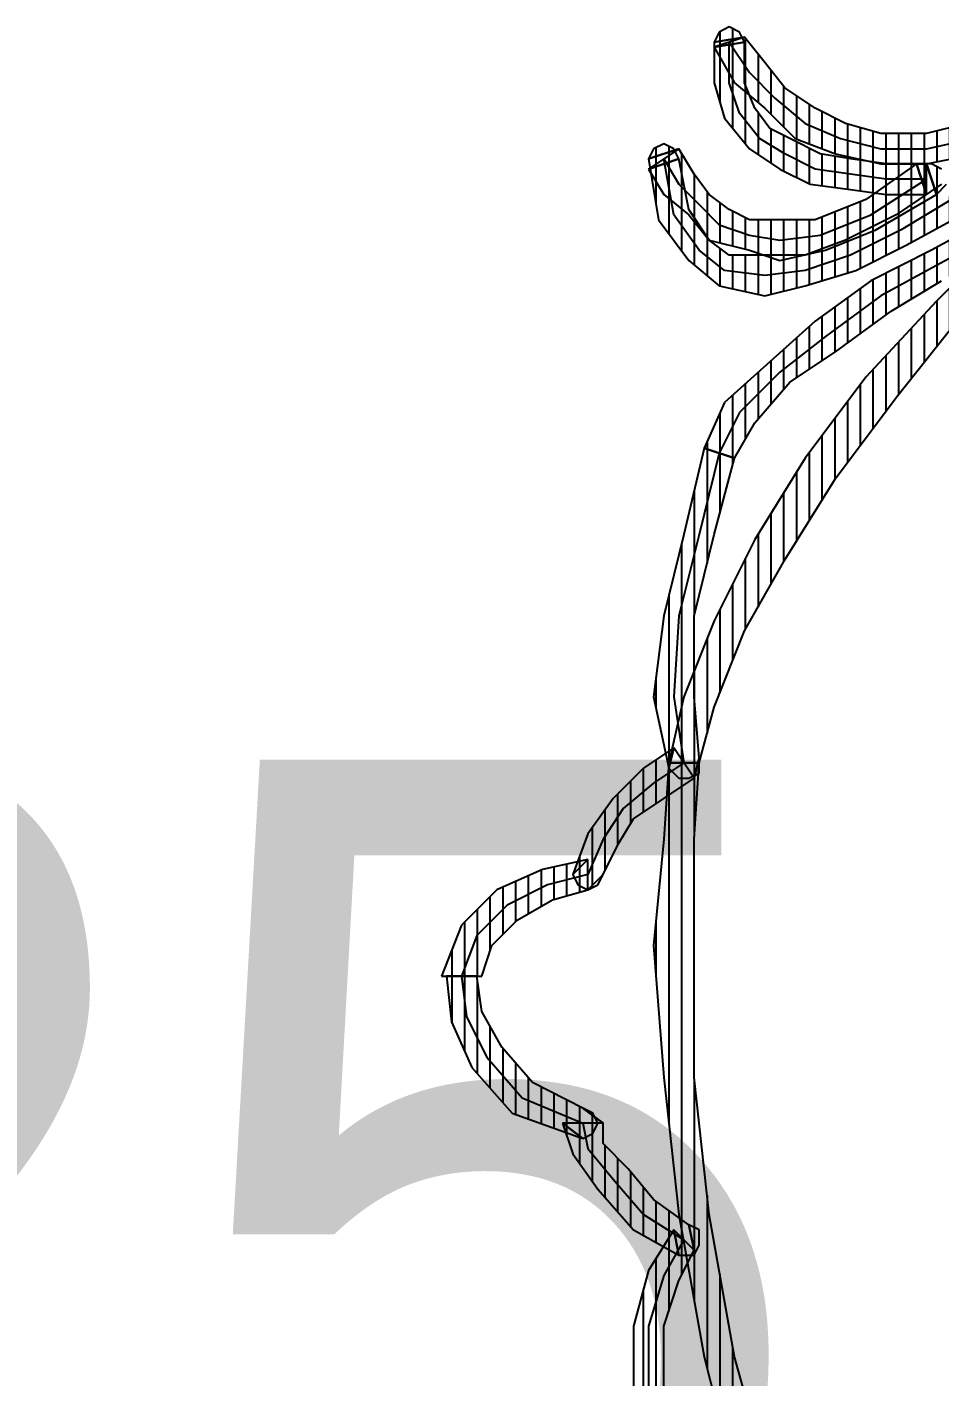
# Model space of a CAD drawing. Header units: millimetres. Extents: x 11489 to 12006, y 36725 to 37730.
# Drawn here: x 11844.11 to 11853.04, y 37455.86 to 37469.07 of the extents above; entities that cross this region are included whole.
import ezdxf
from ezdxf.enums import TextEntityAlignment as Align

# ---------------------------------------------------------------- set-up
doc = ezdxf.new("R2010")
doc.units = ezdxf.units.MM
doc.layers.add('OC-Mutfak_Ekipman', color=252, linetype='Continuous')
doc.styles.add('TAKSİM', font='GOTHIC.TTF', dxfattribs={"height": 7})
pattern_1 = [(360, (-19413.11011, 29189.02214), (1e-16, 0.125), [25])]

# ---------------------------------------------------------------- blocks, each defined once
blk = doc.blocks.new('A$C0b4f8896')
at = {"ltscale": 30}
h = blk.add_hatch(dxfattribs=at)
h.set_pattern_fill('DC_LINES', color=256, scale=0.1, style=0)
h.set_pattern_definition(pattern_1)
edge = h.paths.add_edge_path(flags=0)
edge.add_line((25.632, 38.393), (25.085, 38.541))
edge.add_line((25.085, 38.541), (24.34, 38.838))
edge.add_line((24.34, 38.838), (23.645, 39.234))
edge.add_line((23.645, 39.234), (22.85, 39.729))
edge.add_line((22.85, 39.729), (22.055, 40.322))
edge.add_line((22.055, 40.322), (21.31, 40.916))
edge.add_line((21.31, 40.916), (20.664, 41.56))
edge.add_line((20.664, 41.56), (20.168, 42.252))
edge.add_line((20.168, 42.252), (19.87, 42.054))
edge.add_line((19.87, 42.054), (20.466, 41.361))
edge.add_line((20.466, 41.361), (21.112, 40.718))
edge.add_line((21.112, 40.718), (21.857, 40.025))
edge.add_line((21.857, 40.025), (22.651, 39.432))
edge.add_line((22.651, 39.432), (23.446, 38.938))
edge.add_line((23.446, 38.938), (24.241, 38.541))
edge.add_line((24.241, 38.541), (24.986, 38.244))
edge.add_line((24.986, 38.244), (25.632, 38.096))
h = blk.add_hatch(dxfattribs=at)
h.set_pattern_fill('DC_LINES', color=256, scale=0.1, style=0)
h.set_pattern_definition(pattern_1)
edge = h.paths.add_edge_path(flags=0)
edge.add_line((22.651, 38.739), (22.304, 38.938))
edge.add_line((22.304, 38.938), (21.906, 39.283))
edge.add_line((21.906, 39.283), (21.608, 39.729))
edge.add_line((21.608, 39.729), (21.211, 40.273))
edge.add_line((21.211, 40.273), (20.913, 40.768))
edge.add_line((20.913, 40.768), (20.615, 41.312))
edge.add_line((20.615, 41.312), (20.366, 41.807))
edge.add_line((20.366, 41.807), (20.168, 42.202))
edge.add_line((20.168, 42.202), (19.87, 42.104))
edge.add_line((19.87, 42.104), (20.068, 41.708))
edge.add_line((20.068, 41.708), (20.317, 41.213))
edge.add_line((20.317, 41.213), (20.615, 40.669))
edge.add_line((20.615, 40.669), (20.913, 40.075))
edge.add_line((20.913, 40.075), (21.31, 39.531))
edge.add_line((21.31, 39.531), (21.708, 39.086))
edge.add_line((21.708, 39.086), (22.105, 38.641))
edge.add_line((22.105, 38.641), (22.552, 38.442))
h = blk.add_hatch(dxfattribs=at)
h.set_pattern_fill('DC_LINES', color=256, scale=0.1, style=0)
h.set_pattern_definition(pattern_1)
edge = h.paths.add_edge_path(flags=0)
edge.add_line((19.224, 41.411), (19.373, 41.016))
edge.add_line((19.373, 41.016), (19.472, 40.619))
edge.add_line((19.472, 40.619), (19.472, 40.174))
edge.add_line((19.472, 40.174), (19.373, 39.828))
edge.add_line((19.373, 39.828), (19.224, 39.531))
edge.add_line((19.224, 39.531), (19.025, 39.234))
edge.add_line((19.025, 39.234), (18.777, 39.036))
edge.add_line((18.777, 39.036), (18.529, 38.838))
edge.add_line((18.529, 38.838), (18.628, 38.541))
edge.add_line((18.628, 38.541), (18.976, 38.739))
edge.add_line((18.976, 38.739), (19.224, 39.036))
edge.add_line((19.224, 39.036), (19.522, 39.333))
edge.add_line((19.522, 39.333), (19.671, 39.729))
edge.add_line((19.671, 39.729), (19.77, 40.174))
edge.add_line((19.77, 40.174), (19.77, 40.619))
edge.add_line((19.77, 40.619), (19.671, 41.114))
edge.add_line((19.671, 41.114), (19.522, 41.51))
h = blk.add_hatch(dxfattribs=at)
h.set_pattern_fill('DC_LINES', color=256, scale=0.1, style=0)
h.set_pattern_definition(pattern_1)
edge = h.paths.add_edge_path(flags=0)
edge.add_line((19.621, 38.195), (19.721, 37.898))
edge.add_line((19.721, 37.898), (20.317, 37.997))
edge.add_line((20.317, 37.997), (20.714, 38.294))
edge.add_line((20.714, 38.294), (20.963, 38.591))
edge.add_line((20.963, 38.591), (21.062, 39.036))
edge.add_line((21.062, 39.036), (20.963, 39.432))
edge.add_line((20.963, 39.432), (20.813, 39.927))
edge.add_line((20.813, 39.927), (20.565, 40.421))
edge.add_line((20.565, 40.421), (20.267, 40.966))
edge.add_line((20.267, 40.966), (19.969, 40.768))
edge.add_line((19.969, 40.768), (20.267, 40.322))
edge.add_line((20.267, 40.322), (20.515, 39.828))
edge.add_line((20.515, 39.828), (20.664, 39.432))
edge.add_line((20.664, 39.432), (20.664, 39.036))
edge.add_line((20.664, 39.036), (20.664, 38.689))
edge.add_line((20.664, 38.689), (20.515, 38.492))
edge.add_line((20.515, 38.492), (20.217, 38.294))
edge.add_line((20.217, 38.294), (19.721, 38.195))
edge.add_line((19.721, 38.195), (19.82, 37.898))
edge.add_line((19.82, 37.898), (19.721, 38.195))
edge.add_line((19.721, 38.195), (19.621, 38.146))
edge.add_line((19.621, 38.146), (19.572, 38.047))
edge.add_line((19.572, 38.047), (19.621, 37.947))
edge.add_line((19.621, 37.947), (19.721, 37.898))
h = blk.add_hatch(dxfattribs=at)
h.set_pattern_fill('DC_LINES', color=256, scale=0.1, style=0)
h.set_pattern_definition(pattern_1)
edge = h.paths.add_edge_path(flags=0)
edge.add_line((20.068, 40.619), (19.77, 40.521))
edge.add_line((19.77, 40.521), (20.118, 40.025))
edge.add_line((20.118, 40.025), (20.317, 39.531))
edge.add_line((20.317, 39.531), (20.317, 39.185))
edge.add_line((20.317, 39.185), (20.317, 38.888))
edge.add_line((20.317, 38.888), (20.217, 38.689))
edge.add_line((20.217, 38.689), (20.068, 38.492))
edge.add_line((20.068, 38.492), (19.87, 38.344))
edge.add_line((19.87, 38.344), (19.621, 38.195))
edge.add_line((19.621, 38.195), (19.82, 37.898))
edge.add_line((19.82, 37.898), (20.068, 38.047))
edge.add_line((20.068, 38.047), (20.267, 38.294))
edge.add_line((20.267, 38.294), (20.515, 38.492))
edge.add_line((20.515, 38.492), (20.615, 38.888))
edge.add_line((20.615, 38.888), (20.714, 39.185))
edge.add_line((20.714, 39.185), (20.615, 39.63))
edge.add_line((20.615, 39.63), (20.416, 40.125))
edge.add_line((20.416, 40.125), (20.068, 40.718))
edge.add_line((20.068, 40.718), (19.77, 40.619))
edge.add_line((19.77, 40.619), (20.068, 40.718))
edge.add_line((20.068, 40.718), (19.969, 40.817))
edge.add_line((19.969, 40.817), (19.82, 40.768))
edge.add_line((19.82, 40.768), (19.77, 40.669))
edge.add_line((19.77, 40.669), (19.77, 40.521))
h = blk.add_hatch(dxfattribs=at)
h.set_pattern_fill('DC_LINES', color=256, scale=0.1, style=0)
h.set_pattern_definition(pattern_1)
edge = h.paths.add_edge_path(flags=0)
edge.add_line((18.529, 38.838), (18.578, 38.541))
edge.add_line((18.578, 38.541), (18.976, 38.541))
edge.add_line((18.976, 38.541), (19.323, 38.641))
edge.add_line((19.323, 38.641), (19.621, 38.888))
edge.add_line((19.621, 38.888), (19.82, 39.185))
edge.add_line((19.82, 39.185), (19.969, 39.481))
edge.add_line((19.969, 39.481), (20.019, 39.877))
edge.add_line((20.019, 39.877), (20.068, 40.224))
edge.add_line((20.068, 40.224), (20.068, 40.619))
edge.add_line((20.068, 40.619), (19.77, 40.619))
edge.add_line((19.77, 40.619), (19.77, 40.224))
edge.add_line((19.77, 40.224), (19.721, 39.877))
edge.add_line((19.721, 39.877), (19.671, 39.58))
edge.add_line((19.671, 39.58), (19.522, 39.283))
edge.add_line((19.522, 39.283), (19.423, 39.086))
edge.add_line((19.423, 39.086), (19.224, 38.938))
edge.add_line((19.224, 38.938), (18.976, 38.838))
edge.add_line((18.976, 38.838), (18.578, 38.838))
edge.add_line((18.578, 38.838), (18.628, 38.541))
edge.add_line((18.628, 38.541), (18.578, 38.838))
edge.add_line((18.578, 38.838), (18.479, 38.789))
edge.add_line((18.479, 38.789), (18.429, 38.689))
edge.add_line((18.429, 38.689), (18.479, 38.591))
edge.add_line((18.479, 38.591), (18.578, 38.541))
h = blk.add_hatch(dxfattribs=at)
h.set_pattern_fill('DC_LINES', color=256, scale=0.1, style=0)
h.set_pattern_definition(pattern_1)
edge = h.paths.add_edge_path(flags=0)
edge.add_line((34.673, 40.273), (33.779, 39.63))
edge.add_line((33.779, 39.63), (32.686, 39.086))
edge.add_line((32.686, 39.086), (31.444, 38.739))
edge.add_line((31.444, 38.739), (30.053, 38.492))
edge.add_line((30.053, 38.492), (28.712, 38.344))
edge.add_line((28.712, 38.344), (27.42, 38.344))
edge.add_line((27.42, 38.344), (26.377, 38.344))
edge.add_line((26.377, 38.344), (25.632, 38.393))
edge.add_line((25.632, 38.393), (25.632, 38.096))
edge.add_line((25.632, 38.096), (26.377, 38.047))
edge.add_line((26.377, 38.047), (27.42, 37.947))
edge.add_line((27.42, 37.947), (28.712, 38.047))
edge.add_line((28.712, 38.047), (30.053, 38.195))
edge.add_line((30.053, 38.195), (31.444, 38.442))
edge.add_line((31.444, 38.442), (32.785, 38.789))
edge.add_line((32.785, 38.789), (33.977, 39.333))
edge.add_line((33.977, 39.333), (34.871, 40.075))
h = blk.add_hatch(dxfattribs=at)
h.set_pattern_fill('DC_LINES', color=256, scale=0.1, style=0)
h.set_pattern_definition(pattern_1)
edge = h.paths.add_edge_path(flags=0)
edge.add_line((34.573, 40.125), (34.573, 40.075))
edge.add_line((34.573, 40.075), (34.176, 39.383))
edge.add_line((34.176, 39.383), (33.629, 38.838))
edge.add_line((33.629, 38.838), (33.033, 38.442))
edge.add_line((33.033, 38.442), (32.388, 38.195))
edge.add_line((32.388, 38.195), (31.742, 38.047))
edge.add_line((31.742, 38.047), (31.146, 38.047))
edge.add_line((31.146, 38.047), (30.699, 38.195))
edge.add_line((30.699, 38.195), (30.401, 38.344))
edge.add_line((30.401, 38.344), (30.202, 38.146))
edge.add_line((30.202, 38.146), (30.599, 37.898))
edge.add_line((30.599, 37.898), (31.146, 37.75))
edge.add_line((31.146, 37.75), (31.742, 37.75))
edge.add_line((31.742, 37.75), (32.487, 37.898))
edge.add_line((32.487, 37.898), (33.133, 38.146))
edge.add_line((33.133, 38.146), (33.828, 38.541))
edge.add_line((33.828, 38.541), (34.474, 39.185))
edge.add_line((34.474, 39.185), (34.871, 39.977))
edge.add_line((34.871, 39.977), (34.871, 39.927))
edge.add_line((34.871, 39.927), (34.871, 39.977))
edge.add_line((34.871, 39.977), (34.871, 40.125))
edge.add_line((34.871, 40.125), (34.772, 40.174))
edge.add_line((34.772, 40.174), (34.623, 40.174))
edge.add_line((34.623, 40.174), (34.573, 40.075))
h = blk.add_hatch(dxfattribs=at)
h.set_pattern_fill('DC_LINES', color=256, scale=0.1, style=0)
h.set_pattern_definition(pattern_1)
edge = h.paths.add_edge_path(flags=0)
edge.add_line((25.781, 38.344), (25.582, 38.393))
edge.add_line((25.582, 38.393), (24.986, 38.344))
edge.add_line((24.986, 38.344), (24.191, 38.344))
edge.add_line((24.191, 38.344), (23.397, 38.541))
edge.add_line((23.397, 38.541), (22.651, 38.739))
edge.add_line((22.651, 38.739), (22.552, 38.442))
edge.add_line((22.552, 38.442), (23.397, 38.244))
edge.add_line((23.397, 38.244), (24.191, 38.047))
edge.add_line((24.191, 38.047), (24.986, 37.947))
edge.add_line((24.986, 37.947), (25.682, 38.096))
edge.add_line((25.682, 38.096), (25.483, 38.146))
edge.add_line((25.483, 38.146), (25.682, 38.096))
edge.add_line((25.682, 38.096), (25.781, 38.195))
edge.add_line((25.781, 38.195), (25.781, 38.294))
edge.add_line((25.781, 38.294), (25.731, 38.393))
edge.add_line((25.731, 38.393), (25.582, 38.393))
h = blk.add_hatch(dxfattribs=at)
h.set_pattern_fill('DC_LINES', color=256, scale=0.1, style=0)
h.set_pattern_definition(pattern_1)
edge = h.paths.add_edge_path(flags=0)
edge.add_line((26.874, 37.305), (26.725, 37.453))
edge.add_line((26.725, 37.453), (26.427, 37.602))
edge.add_line((26.427, 37.602), (26.178, 37.75))
edge.add_line((26.178, 37.75), (25.98, 38.047))
edge.add_line((25.98, 38.047), (25.781, 38.344))
edge.add_line((25.781, 38.344), (25.483, 38.146))
edge.add_line((25.483, 38.146), (25.682, 37.849))
edge.add_line((25.682, 37.849), (25.98, 37.552))
edge.add_line((25.98, 37.552), (26.327, 37.305))
edge.add_line((26.327, 37.305), (26.725, 37.156))
edge.add_line((26.725, 37.156), (26.576, 37.305))
edge.add_line((26.576, 37.305), (26.725, 37.156))
edge.add_line((26.725, 37.156), (26.824, 37.205))
edge.add_line((26.824, 37.205), (26.874, 37.305))
edge.add_line((26.874, 37.305), (26.824, 37.403))
edge.add_line((26.824, 37.403), (26.725, 37.453))
h = blk.add_hatch(dxfattribs=at)
h.set_pattern_fill('DC_LINES', color=256, scale=0.1, style=0)
h.set_pattern_definition(pattern_1)
edge = h.paths.add_edge_path(flags=0)
edge.add_line((30.401, 38.344), (30.152, 38.294))
edge.add_line((30.152, 38.294), (29.904, 37.947))
edge.add_line((29.904, 37.947), (29.606, 37.7))
edge.add_line((29.606, 37.7), (29.357, 37.453))
edge.add_line((29.357, 37.453), (29.159, 37.453))
edge.add_line((29.159, 37.453), (29.159, 37.057))
edge.add_line((29.159, 37.057), (29.457, 37.156))
edge.add_line((29.457, 37.156), (29.805, 37.403))
edge.add_line((29.805, 37.403), (30.202, 37.75))
edge.add_line((30.202, 37.75), (30.45, 38.195))
edge.add_line((30.45, 38.195), (30.202, 38.146))
edge.add_line((30.202, 38.146), (30.45, 38.195))
edge.add_line((30.45, 38.195), (30.45, 38.344))
edge.add_line((30.45, 38.344), (30.351, 38.393))
edge.add_line((30.351, 38.393), (30.202, 38.393))
edge.add_line((30.202, 38.393), (30.152, 38.294))
h = blk.add_hatch(dxfattribs=at)
h.set_pattern_fill('DC_LINES', color=256, scale=0.1, style=0)
h.set_pattern_definition(pattern_1)
edge = h.paths.add_edge_path(flags=0)
edge.add_line((29.159, 37.453), (29.01, 37.255))
edge.add_line((29.01, 37.255), (28.761, 36.761))
edge.add_line((28.761, 36.761), (28.414, 36.463))
edge.add_line((28.414, 36.463), (28.066, 36.266))
edge.add_line((28.066, 36.266), (27.718, 36.216))
edge.add_line((27.718, 36.216), (27.718, 35.919))
edge.add_line((27.718, 35.919), (28.165, 35.969))
edge.add_line((28.165, 35.969), (28.612, 36.167))
edge.add_line((28.612, 36.167), (29.059, 36.562))
edge.add_line((29.059, 36.562), (29.308, 37.255))
edge.add_line((29.308, 37.255), (29.159, 37.057))
edge.add_line((29.159, 37.057), (29.308, 37.255))
edge.add_line((29.308, 37.255), (29.258, 37.354))
edge.add_line((29.258, 37.354), (29.159, 37.403))
edge.add_line((29.159, 37.403), (29.059, 37.354))
edge.add_line((29.059, 37.354), (29.01, 37.255))
h = blk.add_hatch(dxfattribs=at)
h.set_pattern_fill('DC_LINES', color=256, scale=0.1, style=0)
h.set_pattern_definition(pattern_1)
edge = h.paths.add_edge_path(flags=0)
edge.add_line((27.718, 36.216), (27.718, 36.266))
edge.add_line((27.718, 36.266), (27.42, 36.364))
edge.add_line((27.42, 36.364), (27.172, 36.611))
edge.add_line((27.172, 36.611), (26.973, 36.958))
edge.add_line((26.973, 36.958), (26.874, 37.305))
edge.add_line((26.874, 37.305), (26.576, 37.305))
edge.add_line((26.576, 37.305), (26.675, 36.859))
edge.add_line((26.675, 36.859), (26.874, 36.414))
edge.add_line((26.874, 36.414), (27.221, 36.067))
edge.add_line((27.221, 36.067), (27.718, 35.87))
edge.add_line((27.718, 35.87), (27.718, 35.919))
for p, q in [((20.466, 41.361), (21.112, 40.718)), ((20.466, 41.263), (20.764, 40.718)), ((19.77, 40.619), (19.671, 41.114)), ((20.317, 41.213), (20.615, 40.669)), ((19.373, 41.016), (19.472, 40.619)), ((19.621, 40.619), (19.522, 41.064)), ((20.565, 40.421), (20.267, 40.966)), ((20.118, 40.866), (20.416, 40.372)), ((22.055, 40.322), (21.31, 40.916)), ((19.82, 40.768), (19.77, 40.669)), ((20.068, 40.718), (19.77, 40.619)), ((19.77, 40.619), (20.068, 40.718)), ((20.068, 40.718), (19.969, 40.817)), ((19.969, 40.768), (20.267, 40.322)), ((20.416, 40.125), (20.068, 40.718)), ((20.764, 40.718), (21.062, 40.174)), ((21.211, 40.273), (20.913, 40.768)), ((21.112, 40.718), (21.857, 40.025)), ((19.472, 40.619), (19.472, 40.174)), ((19.621, 40.174), (19.621, 40.619)), ((19.77, 40.669), (19.77, 40.521)), ((20.068, 40.619), (19.77, 40.619)), ((19.77, 40.619), (19.77, 40.224)), ((19.77, 40.174), (19.77, 40.619)), ((20.068, 40.619), (19.77, 40.521)), ((19.77, 40.521), (20.068, 40.619)), ((20.267, 40.075), (19.919, 40.619)), ((19.919, 40.619), (19.919, 40.224)), ((20.068, 40.224), (20.068, 40.619)), ((20.068, 40.619), (20.068, 40.619)), ((20.615, 40.669), (20.913, 40.075)), ((19.77, 40.521), (20.118, 40.025)), ((20.267, 40.322), (20.515, 39.828)), ((20.416, 40.372), (20.664, 39.877)), ((20.813, 39.927), (20.565, 40.421)), ((22.85, 39.729), (22.055, 40.322)), ((19.472, 40.174), (19.373, 39.828)), ((19.522, 39.778), (19.621, 40.174)), ((19.671, 39.729), (19.77, 40.174)), ((19.77, 40.224), (19.721, 39.877)), ((19.919, 40.224), (19.87, 39.877)), ((20.019, 39.877), (20.068, 40.224)), ((21.062, 40.174), (21.459, 39.63)), ((21.608, 39.729), (21.211, 40.273)), ((20.466, 39.58), (20.267, 40.075)), ((20.615, 39.63), (20.416, 40.125)), ((20.913, 40.075), (21.31, 39.531)), ((20.118, 40.025), (20.317, 39.531)), ((20.963, 39.432), (20.813, 39.927)), ((21.857, 40.025), (22.651, 39.432)), ((19.373, 39.828), (19.224, 39.531)), ((19.373, 39.432), (19.522, 39.778)), ((19.721, 39.877), (19.671, 39.58)), ((19.87, 39.877), (19.82, 39.531)), ((19.969, 39.481), (20.019, 39.877)), ((20.515, 39.828), (20.664, 39.432)), ((20.664, 39.877), (20.813, 39.432)), ((19.522, 39.333), (19.671, 39.729)), ((21.906, 39.283), (21.608, 39.729)), ((23.645, 39.234), (22.85, 39.729)), ((19.224, 39.531), (19.025, 39.234)), ((19.671, 39.58), (19.522, 39.283)), ((19.82, 39.531), (19.671, 39.234)), ((20.317, 39.531), (20.317, 39.185)), ((20.515, 39.185), (20.466, 39.58)), ((20.714, 39.185), (20.615, 39.63)), ((21.31, 39.531), (21.708, 39.086)), ((21.459, 39.63), (21.807, 39.185)), ((19.125, 39.135), (19.373, 39.432)), ((19.82, 39.185), (19.969, 39.481)), ((20.664, 39.432), (20.664, 39.036)), ((20.813, 39.432), (20.863, 39.036)), ((21.062, 39.036), (20.963, 39.432)), ((22.651, 39.432), (23.446, 38.938)), ((19.224, 39.036), (19.522, 39.333)), ((19.522, 39.283), (19.423, 39.086)), ((22.304, 38.938), (21.906, 39.283)), ((19.025, 39.234), (18.777, 39.036)), ((18.876, 38.888), (19.125, 39.135)), ((19.671, 39.234), (19.522, 38.986)), ((19.621, 38.888), (19.82, 39.185)), ((20.317, 39.185), (20.317, 38.888)), ((20.466, 38.888), (20.515, 39.185)), ((20.615, 38.888), (20.714, 39.185)), ((21.807, 39.185), (22.204, 38.789)), ((24.34, 38.838), (23.645, 39.234)), ((18.777, 39.036), (18.529, 38.838)), ((18.976, 38.739), (19.224, 39.036)), ((19.423, 39.086), (19.224, 38.938)), ((19.522, 38.986), (19.274, 38.789)), ((20.664, 39.036), (20.664, 38.689)), ((20.863, 39.036), (20.813, 38.641)), ((20.963, 38.591), (21.062, 39.036)), ((21.708, 39.086), (22.105, 38.641)), ((32.686, 39.086), (31.444, 38.739)), ((18.578, 38.689), (18.876, 38.888)), ((19.224, 38.938), (18.976, 38.838)), ((19.323, 38.641), (19.621, 38.888)), ((20.317, 38.888), (20.217, 38.689)), ((20.366, 38.591), (20.466, 38.888)), ((20.515, 38.492), (20.615, 38.888)), ((22.651, 38.739), (22.304, 38.938)), ((23.446, 38.938), (24.241, 38.541)), ((18.479, 38.789), (18.429, 38.689)), ((18.578, 38.838), (18.479, 38.789)), ((18.529, 38.838), (18.578, 38.541)), ((18.578, 38.541), (18.529, 38.838)), ((18.529, 38.838), (18.529, 38.838)), ((18.529, 38.838), (18.628, 38.541)), ((18.976, 38.838), (18.578, 38.838)), ((18.578, 38.838), (18.628, 38.541)), ((18.628, 38.541), (18.578, 38.838)), ((18.628, 38.541), (18.976, 38.739)), ((19.274, 38.789), (18.976, 38.689)), ((22.204, 38.789), (22.602, 38.591)), ((22.552, 38.442), (22.651, 38.739)), ((22.651, 38.739), (22.552, 38.442)), ((22.651, 38.739), (22.651, 38.739)), ((22.651, 38.739), (22.651, 38.739)), ((23.397, 38.541), (22.651, 38.739)), ((25.085, 38.541), (24.34, 38.838)), ((31.444, 38.739), (30.053, 38.492)), ((31.444, 38.442), (32.785, 38.789)), ((18.429, 38.689), (18.479, 38.591)), ((18.479, 38.591), (18.578, 38.541)), ((18.976, 38.689), (18.578, 38.689)), ((18.976, 38.541), (19.323, 38.641)), ((20.217, 38.689), (20.068, 38.492)), ((20.168, 38.393), (20.366, 38.591)), ((20.664, 38.689), (20.515, 38.492)), ((20.813, 38.641), (20.615, 38.393)), ((20.714, 38.294), (20.963, 38.591)), ((22.105, 38.641), (22.552, 38.442)), ((22.602, 38.591), (23.397, 38.393)), ((18.578, 38.541), (18.976, 38.541)), ((20.068, 38.492), (19.87, 38.344)), ((20.515, 38.492), (20.217, 38.294)), ((20.267, 38.294), (20.515, 38.492)), ((24.191, 38.344), (23.397, 38.541)), ((24.241, 38.541), (24.986, 38.244)), ((25.632, 38.393), (25.085, 38.541)), ((30.053, 38.492), (28.712, 38.344)), ((19.87, 38.344), (19.621, 38.195)), ((19.969, 38.195), (20.168, 38.393)), ((20.615, 38.393), (20.267, 38.146)), ((22.552, 38.442), (22.552, 38.442)), ((22.552, 38.442), (23.397, 38.244)), ((23.397, 38.393), (24.191, 38.195)), ((24.986, 38.344), (24.191, 38.344)), ((25.582, 38.393), (24.986, 38.344)), ((25.781, 38.344), (25.483, 38.146)), ((25.781, 38.344), (25.582, 38.393)), ((25.731, 38.393), (25.582, 38.393)), ((25.582, 38.393), (25.781, 38.344)), ((26.377, 38.344), (25.632, 38.393)), ((25.632, 38.393), (25.632, 38.096)), ((25.632, 38.393), (25.632, 38.393)), ((25.632, 38.096), (25.632, 38.393)), ((25.632, 38.393), (25.632, 38.393)), ((25.781, 38.294), (25.731, 38.393)), ((25.781, 38.344), (25.781, 38.344)), ((25.98, 38.047), (25.781, 38.344)), ((27.42, 38.344), (26.377, 38.344)), ((28.712, 38.344), (27.42, 38.344)), ((30.053, 38.195), (31.444, 38.442)), ((30.202, 38.393), (30.152, 38.294)), ((30.401, 38.344), (30.152, 38.294)), ((30.152, 38.294), (30.401, 38.344)), ((30.351, 38.393), (30.202, 38.393)), ((30.401, 38.344), (30.202, 38.146)), ((30.45, 38.344), (30.351, 38.393)), ((30.401, 38.344), (30.401, 38.344)), ((30.699, 38.195), (30.401, 38.344)), ((30.45, 38.195), (30.45, 38.344)), ((19.621, 38.195), (19.721, 37.898)), ((19.721, 38.195), (19.621, 38.146)), ((19.721, 37.898), (19.621, 38.195)), ((19.621, 38.195), (19.621, 38.195)), ((19.621, 38.195), (19.82, 37.898)), ((20.217, 38.294), (19.721, 38.195)), ((19.721, 38.047), (19.969, 38.195)), ((19.721, 38.195), (19.82, 37.898)), ((19.82, 37.898), (19.721, 38.195)), ((20.068, 38.047), (20.267, 38.294)), ((20.317, 37.997), (20.714, 38.294)), ((23.397, 38.244), (24.191, 38.047)), ((24.191, 38.195), (24.986, 38.146)), ((24.986, 38.146), (25.632, 38.244)), ((24.986, 38.244), (25.632, 38.096)), ((25.632, 38.244), (25.831, 37.947)), ((25.682, 38.096), (25.781, 38.195)), ((25.781, 38.195), (25.781, 38.294)), ((28.712, 38.047), (30.053, 38.195)), ((30.152, 38.294), (29.904, 37.947)), ((30.053, 37.849), (30.301, 38.244)), ((30.202, 37.75), (30.45, 38.195)), ((30.45, 38.195), (30.202, 38.146)), ((30.202, 38.146), (30.45, 38.195)), ((30.301, 38.244), (30.649, 38.047)), ((31.146, 38.047), (30.699, 38.195)), ((19.621, 38.146), (19.572, 38.047)), ((20.267, 38.146), (19.721, 38.047)), ((24.986, 37.947), (25.682, 38.096)), ((25.682, 38.096), (25.483, 38.146)), ((25.483, 38.146), (25.682, 38.096)), ((25.483, 38.146), (25.682, 37.849)), ((25.632, 38.096), (26.377, 38.047)), ((25.632, 38.096), (25.632, 38.096)), ((30.202, 38.146), (30.599, 37.898)), ((19.572, 38.047), (19.621, 37.947)), ((19.621, 37.947), (19.721, 37.898)), ((19.721, 37.898), (20.317, 37.997)), ((19.82, 37.898), (20.068, 38.047)), ((24.191, 38.047), (24.986, 37.947)), ((25.831, 37.947), (26.079, 37.65)), ((26.178, 37.75), (25.98, 38.047)), ((26.377, 38.047), (27.42, 37.947)), ((27.42, 37.947), (28.712, 38.047)), ((29.904, 37.947), (29.606, 37.7)), ((30.649, 38.047), (31.146, 37.898)), ((31.742, 38.047), (31.146, 38.047)), ((25.682, 37.849), (25.98, 37.552)), ((29.705, 37.552), (30.053, 37.849)), ((30.599, 37.898), (31.146, 37.75)), ((31.146, 37.898), (31.742, 37.898)), ((26.427, 37.602), (26.178, 37.75)), ((29.606, 37.7), (29.357, 37.453)), ((29.805, 37.403), (30.202, 37.75)), ((31.146, 37.75), (31.742, 37.75)), ((25.98, 37.552), (26.327, 37.305)), ((26.079, 37.65), (26.377, 37.453)), ((26.725, 37.453), (26.427, 37.602)), ((29.407, 37.305), (29.705, 37.552)), ((26.377, 37.453), (26.725, 37.305)), ((26.874, 37.305), (26.725, 37.453)), ((26.824, 37.403), (26.725, 37.453)), ((26.725, 37.453), (26.874, 37.305)), ((26.874, 37.305), (26.824, 37.403)), ((29.159, 37.453), (29.01, 37.255)), ((29.01, 37.255), (29.159, 37.453)), ((29.159, 37.403), (29.059, 37.354)), ((29.357, 37.453), (29.159, 37.453)), ((29.159, 37.453), (29.159, 37.057)), ((29.159, 37.453), (29.159, 37.453)), ((29.258, 37.354), (29.159, 37.403)), ((29.457, 37.156), (29.805, 37.403)), ((26.327, 37.305), (26.725, 37.156)), ((26.874, 37.305), (26.576, 37.305)), ((26.576, 37.305), (26.675, 36.859)), ((26.725, 37.156), (26.576, 37.305)), ((26.576, 37.305), (26.725, 37.156)), ((26.725, 37.305), (26.824, 36.908)), ((26.824, 37.205), (26.874, 37.305)), ((26.973, 36.958), (26.874, 37.305)), ((26.874, 37.305), (26.874, 37.305)), ((29.059, 37.354), (29.01, 37.255)), ((29.159, 37.255), (29.407, 37.305)), ((29.308, 37.255), (29.258, 37.354)), ((26.725, 37.156), (26.824, 37.205)), ((29.01, 37.255), (28.761, 36.761)), ((28.91, 36.661), (29.159, 37.255)), ((29.059, 36.562), (29.308, 37.255)), ((29.308, 37.255), (29.159, 37.057)), ((29.159, 37.057), (29.308, 37.255)), ((29.159, 37.057), (29.457, 37.156)), ((26.824, 36.908), (27.023, 36.513)), ((27.172, 36.611), (26.973, 36.958)), ((26.675, 36.859), (26.874, 36.414)), ((28.761, 36.761), (28.414, 36.463)), ((27.42, 36.364), (27.172, 36.611)), ((28.513, 36.314), (28.91, 36.661)), ((27.023, 36.513), (27.321, 36.216)), ((28.612, 36.167), (29.059, 36.562)), ((26.874, 36.414), (27.221, 36.067)), ((27.718, 36.266), (27.42, 36.364)), ((28.414, 36.463), (28.066, 36.266)), ((27.321, 36.216), (27.718, 36.067)), ((27.718, 36.216), (27.718, 36.266)), ((28.066, 36.266), (27.718, 36.216)), ((27.718, 35.919), (27.718, 36.216)), ((27.718, 36.216), (27.718, 36.216)), ((27.718, 36.216), (27.718, 35.919)), ((28.116, 36.117), (28.513, 36.314)), ((27.718, 36.067), (28.116, 36.117)), ((28.165, 35.969), (28.612, 36.167)), ((27.221, 36.067), (27.718, 35.87)), ((27.718, 35.919), (28.165, 35.969)), ((27.718, 35.87), (27.718, 35.919))]:
    blk.add_line(p, q, dxfattribs=at)

msp = doc.modelspace()

# ---------------------------------------------------------------- block references
at = {"layer": 'OC-Mutfak_Ekipman', "linetype": 'Continuous', "rotation": 270}
msp.add_blockref('A$C0b4f8896', (11812.301, 37487.502), dxfattribs=at)

# ---------------------------------------------------------------- texts
at = {"style": 'TAKSİM'}
msp.add_text('A25', height=8.64, dxfattribs=at).set_placement((11841.582, 37453.263), align=Align.CENTER)

doc.saveas('drawing.dxf')
